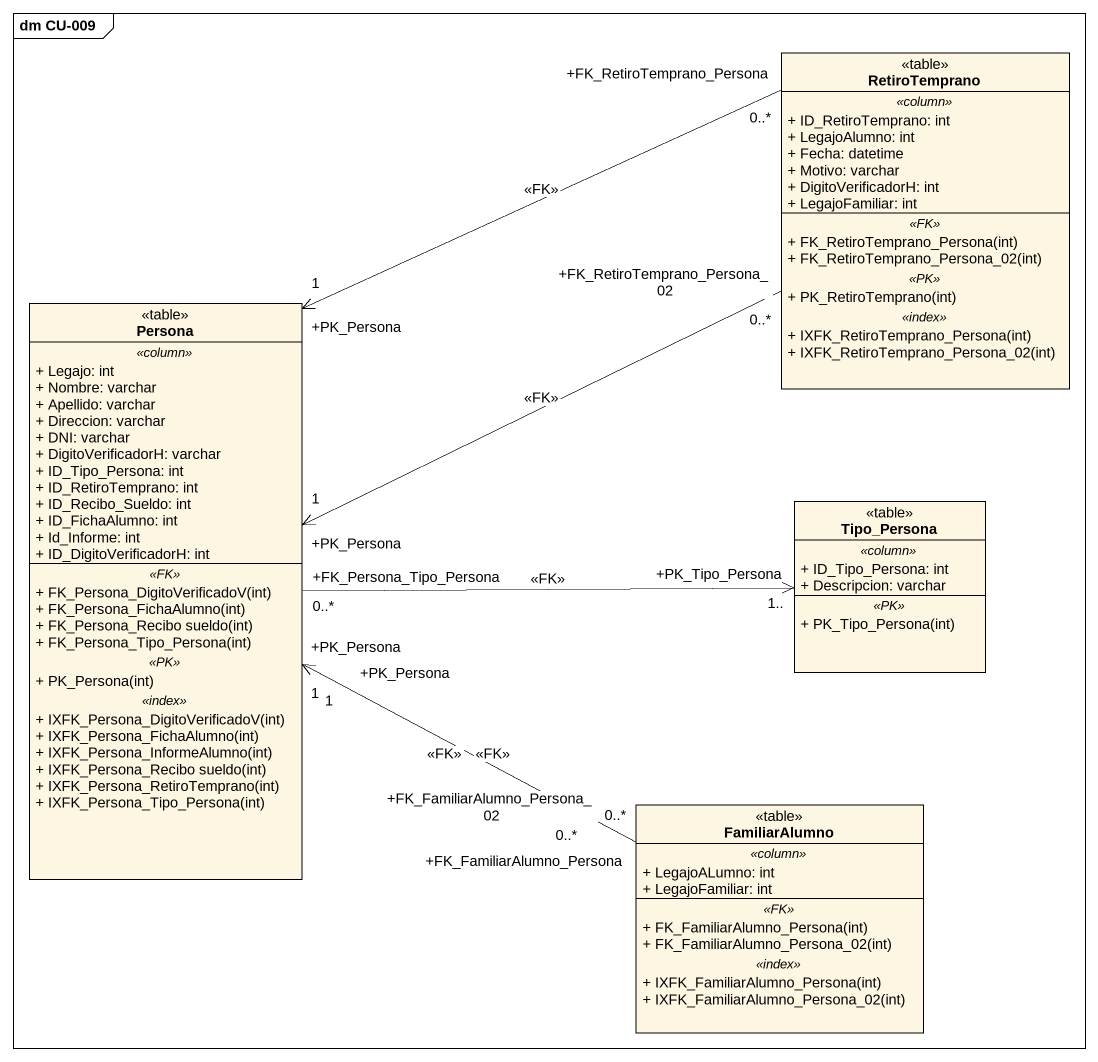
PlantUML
@startuml
mainframe dm CU-009
hide circle
hide empty members
skinparam classAttributeIconSize 0
class RetiroTemprano <<table>> {
  .. <<column>> ..
  + ID_RetiroTemprano: int
  + LegajoAlumno: int
  + Fecha: datetime
  + Motivo: varchar
  + DigitoVerificadorH: int
  + LegajoFamiliar: int
  .. <<FK>> ..
  + FK_RetiroTemprano_Persona(int)
  + FK_RetiroTemprano_Persona_02(int)
  .. <<PK>> ..
  + PK_RetiroTemprano(int)
  .. <<index>> ..
  + IXFK_RetiroTemprano_Persona(int)
  + IXFK_RetiroTemprano_Persona_02(int)
}
class Persona <<table>> {
  .. <<column>> ..
  + Legajo: int
  + Nombre: varchar
  + Apellido: varchar
  + Direccion: varchar
  + DNI: varchar
  + DigitoVerificadorH: varchar
  + ID_Tipo_Persona: int
  + ID_RetiroTemprano: int
  + ID_Recibo_Sueldo: int
  + ID_FichaAlumno: int
  + Id_Informe: int
  + ID_DigitoVerificadorH: int
  .. <<FK>> ..
  + FK_Persona_DigitoVerificadoV(int)
  + FK_Persona_FichaAlumno(int)
  + FK_Persona_Recibo sueldo(int)
  + FK_Persona_Tipo_Persona(int)
  .. <<PK>> ..
  + PK_Persona(int)
  .. <<index>> ..
  + IXFK_Persona_DigitoVerificadoV(int)
  + IXFK_Persona_FichaAlumno(int)
  + IXFK_Persona_InformeAlumno(int)
  + IXFK_Persona_Recibo sueldo(int)
  + IXFK_Persona_RetiroTemprano(int)
  + IXFK_Persona_Tipo_Persona(int)
}
class Tipo_Persona <<table>> {
  .. <<column>> ..
  + ID_Tipo_Persona: int
  + Descripcion: varchar
  .. <<PK>> ..
  + PK_Tipo_Persona(int)
}
class FamiliarAlumno <<table>> {
  .. <<column>> ..
  + LegajoALumno: int
  + LegajoFamiliar: int
  .. <<FK>> ..
  + FK_FamiliarAlumno_Persona(int)
  + FK_FamiliarAlumno_Persona_02(int)
  .. <<index>> ..
  + IXFK_FamiliarAlumno_Persona(int)
  + IXFK_FamiliarAlumno_Persona_02(int)
}
RetiroTemprano "+FK_RetiroTemprano_Persona\n0..*" -left-> "+PK_Persona\n1" Persona : <<FK>>
RetiroTemprano "+FK_RetiroTemprano_Persona_02\n0..*" -left-> "+PK_Persona\n1" Persona : <<FK>>
Persona "+FK_Persona_Tipo_Persona\n0..*" -right-> "+PK_Tipo_Persona\n1.." Tipo_Persona : <<FK>>
FamiliarAlumno "+FK_FamiliarAlumno_Persona\n0..*" -left-> "+PK_Persona\n1" Persona : <<FK>>
FamiliarAlumno "+FK_FamiliarAlumno_Persona_02\n0..*" -left-> "+PK_Persona\n1" Persona : <<FK>>
@enduml
